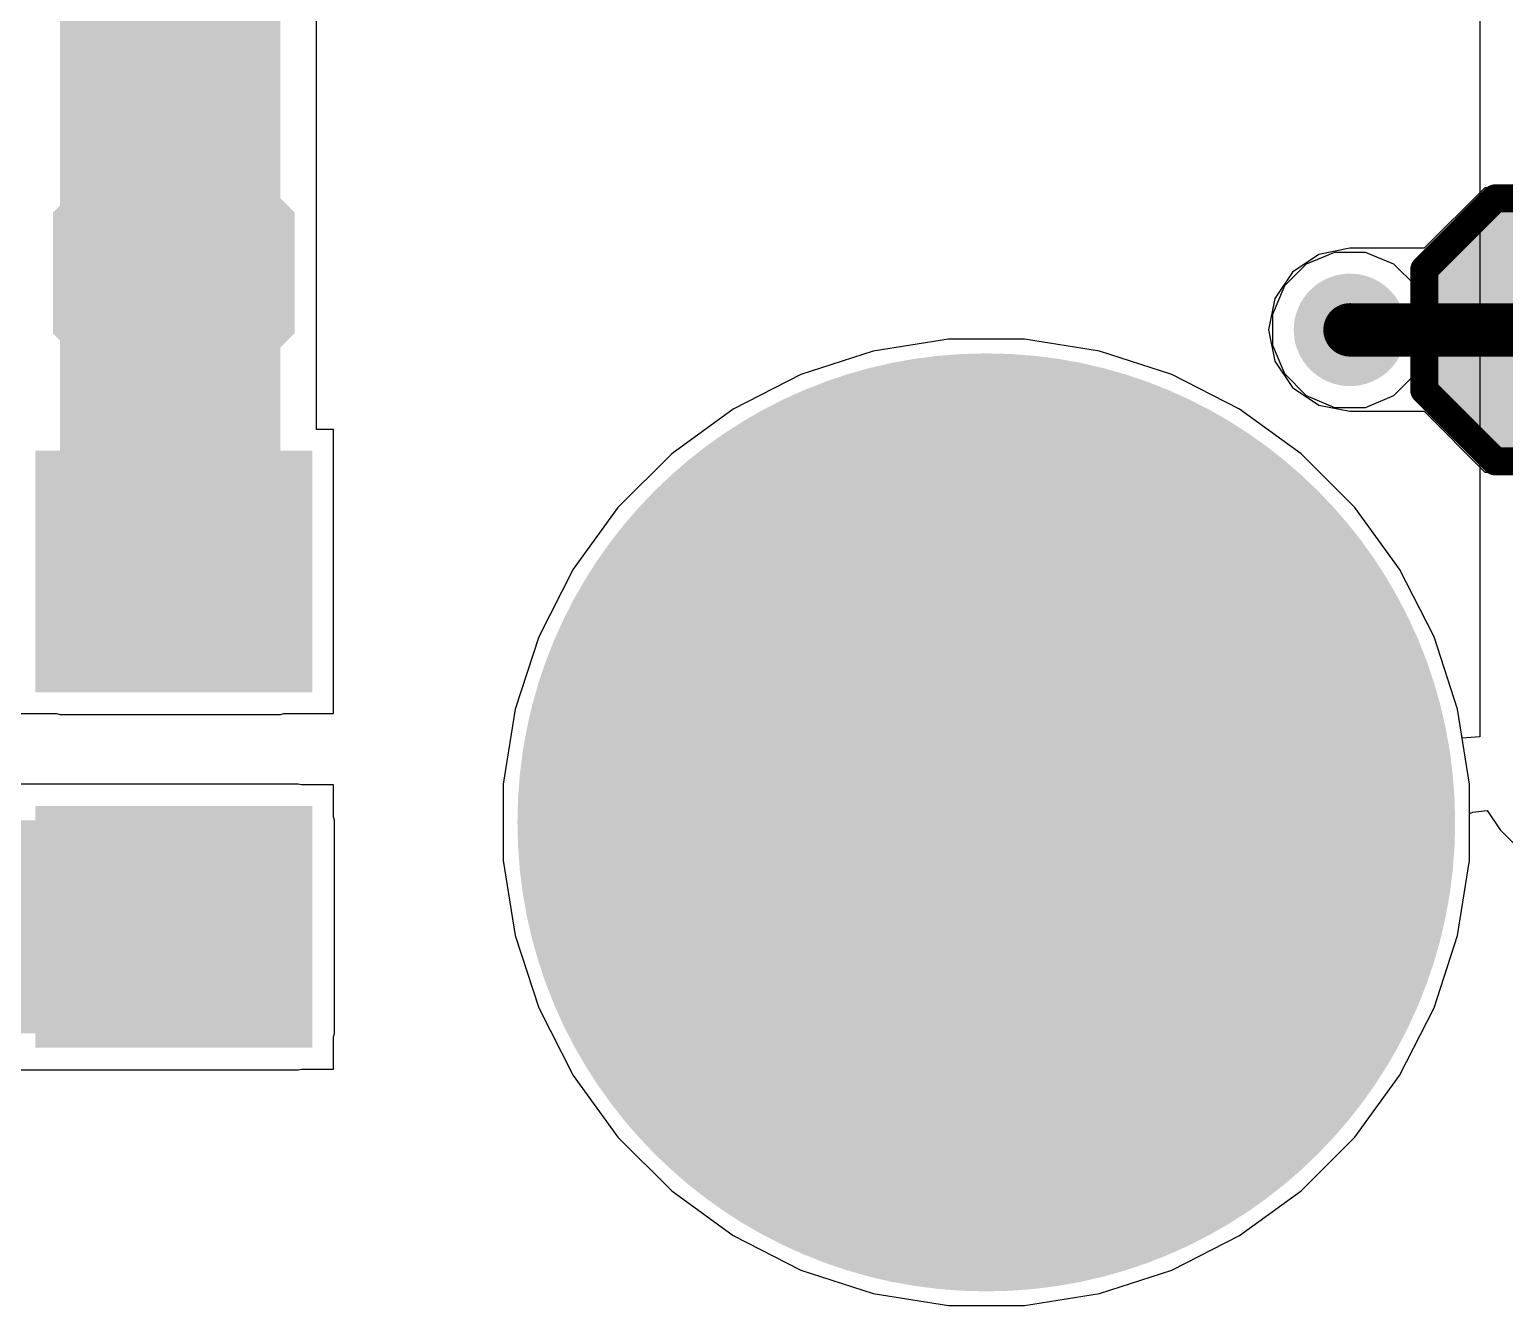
# Model space of a CAD drawing. Header units: millimetres. Extents: x 0 to 172, y 0 to 138.
# Drawn here: x 17.31 to 27.85, y 35.47 to 44.59 of the extents above; entities that cross this region are included whole.
import ezdxf

# ---------------------------------------------------------------- set-up
doc = ezdxf.new("R2010")
doc.units = ezdxf.units.MM
for name, color, linetype in [('BottomLayer', 5, 'Continuous'), ('BottomPaste', 16, 'Continuous'), ('BottomSolder', 6, 'Continuous'), ('MultiLayer', 9, 'Continuous'), ('PadHoleLayer', 156, 'Continuous'), ('TopLayer', 1, 'Continuous'), ('TopOverlay', 2, 'Continuous'), ('TopPaste', 8, 'Continuous'), ('TopSolder', 216, 'Continuous'), ('ViaHoleLayer', 16, 'Continuous')]:
    doc.layers.add(name, color=color, linetype=linetype)

# ---------------------------------------------------------------- blocks, each defined once
blk = doc.blocks.new('MM70_314B1_2_R300_33')
at = {"layer": 'BottomLayer'}
h = blk.add_hatch(color=5, dxfattribs=at)
edge = h.paths.add_edge_path()
edge.add_arc((81.45, 11.1), 3.25, 0, 360)
at = {"layer": 'BottomSolder'}
h = blk.add_hatch(color=6, dxfattribs=at)
edge = h.paths.add_edge_path()
edge.add_arc((81.45, 11.1), 3.352, 0, 360)
at = {"layer": 'MultiLayer'}
h = blk.add_hatch(color=9, dxfattribs=at)
edge = h.paths.add_edge_path()
edge.add_arc((81.45, 11.1), 3.25, 0, 360)
at = {"layer": 'PadHoleLayer'}
h = blk.add_hatch(color=156, dxfattribs=at)
edge = h.paths.add_edge_path()
edge.add_arc((81.45, 11.1), 2.165, 0, 360)
at = {"layer": 'TopLayer'}
h = blk.add_hatch(color=1, dxfattribs=at)
edge = h.paths.add_edge_path()
edge.add_arc((81.45, 11.1), 3.25, 0, 360)
at = {"layer": 'TopSolder'}
h = blk.add_hatch(color=216, dxfattribs=at)
edge = h.paths.add_edge_path()
edge.add_arc((81.45, 11.1), 3.352, 0, 360)
blk = doc.blocks.new('T__________53')
at = {"layer": 'TopLayer'}
blk.add_hatch(color=1, dxfattribs=at).paths.add_polyline_path([(0.381, 0.762), (-0.381, 0.762), (-0.762, 0.381), (-0.762, -0.381), (-0.381, -0.762), (0.381, -0.762), (0.762, -0.381), (0.762, 0.381)])
at = {"layer": 'TopPaste'}
blk.add_hatch(color=8, dxfattribs=at).paths.add_polyline_path([(0.381, 0.762), (-0.381, 0.762), (-0.762, 0.381), (-0.762, -0.381), (-0.381, -0.762), (0.381, -0.762), (0.762, -0.381), (0.762, 0.381)])
at = {"layer": 'TopSolder'}
blk.add_hatch(color=216, dxfattribs=at).paths.add_polyline_path([(0.432, 0.864), (-0.432, 0.864), (-0.864, 0.432), (-0.864, -0.432), (-0.432, -0.864), (0.432, -0.864), (0.864, -0.432), (0.864, 0.432)])
at = {"layer": 'TopOverlay', "const_width": 0.2}
for points in [[(-0.432, 0.94), (-0.94, 0.432)], [(-0.432, 0.94), (0.432, 0.94)], [(0.432, 0.94), (0.94, 0.432)], [(-0.94, 0.432), (-0.94, -0.432)], [(0.94, 0.432), (0.94, -0.432)], [(-0.94, -0.432), (-0.432, -0.94)], [(0.94, -0.432), (0.432, -0.94)], [(-0.432, -0.94), (0.432, -0.94)]]:
    blk.add_lwpolyline(points, dxfattribs=at)
at = {"layer": 'TopOverlay', "const_width": 0.1}
for points in [[(-0.482, 0.94, 1), (-0.382, 0.94, 1)], [(-0.482, 0.94, 1), (-0.382, 0.94, 1)], [(0.382, 0.94, 1), (0.482, 0.94, 1)], [(0.382, 0.94, 1), (0.482, 0.94, 1)], [(-0.99, 0.432, 1), (-0.89, 0.432, 1)], [(-0.99, 0.432, 1), (-0.89, 0.432, 1)], [(0.89, 0.432, 1), (0.99, 0.432, 1)], [(0.89, 0.432, 1), (0.99, 0.432, 1)], [(-0.99, -0.432, 1), (-0.89, -0.432, 1)], [(-0.99, -0.432, 1), (-0.89, -0.432, 1)], [(0.89, -0.432, 1), (0.99, -0.432, 1)], [(0.89, -0.432, 1), (0.99, -0.432, 1)], [(-0.482, -0.94, 1), (-0.382, -0.94, 1)], [(-0.482, -0.94, 1), (-0.382, -0.94, 1)], [(0.382, -0.94, 1), (0.482, -0.94, 1)], [(0.382, -0.94, 1), (0.482, -0.94, 1)]]:
    blk.add_lwpolyline(points, format="xyb", close=True, dxfattribs=at)
blk = doc.blocks.new('T__________B_68')
at = {"layer": 'BottomLayer'}
blk.add_hatch(color=5, dxfattribs=at).paths.add_polyline_path([(0.381, 0.762), (-0.381, 0.762), (-0.762, 0.381), (-0.762, -0.381), (-0.381, -0.762), (0.381, -0.762), (0.762, -0.381), (0.762, 0.381)])
at = {"layer": 'BottomPaste'}
blk.add_hatch(color=16, dxfattribs=at).paths.add_polyline_path([(0.381, 0.762), (-0.381, 0.762), (-0.762, 0.381), (-0.762, -0.381), (-0.381, -0.762), (0.381, -0.762), (0.762, -0.381), (0.762, 0.381)])
at = {"layer": 'BottomSolder'}
blk.add_hatch(color=6, dxfattribs=at).paths.add_polyline_path([(0.4318, 0.8636), (-0.4318, 0.8636), (-0.8636, 0.4318), (-0.8636, -0.4318), (-0.4318, -0.8636), (0.4318, -0.8636), (0.8636, -0.4318), (0.8636, 0.4318)])
blk = doc.blocks.new('R___1206_B_88')
at = {"layer": 'BottomLayer'}
for points in [[(-2.032, 0.889), (-0.508, 0.889), (-0.508, -0.889), (-2.032, -0.889)], [(0.508, 0.889), (2.032, 0.889), (2.032, -0.889), (0.508, -0.889)]]:
    blk.add_hatch(color=5, dxfattribs=at).paths.add_polyline_path(points)
at = {"layer": 'BottomPaste'}
for points in [[(-2.032, 0.889), (-0.508, 0.889), (-0.508, -0.889), (-2.032, -0.889)], [(0.508, 0.889), (2.032, 0.889), (2.032, -0.889), (0.508, -0.889)]]:
    blk.add_hatch(color=16, dxfattribs=at).paths.add_polyline_path(points)
at = {"layer": 'BottomSolder'}
for points in [[(-2.1336, 0.9906), (-0.4064, 0.9906), (-0.4064, -0.9906), (-2.1336, -0.9906)], [(0.4064, 0.9906), (2.1336, 0.9906), (2.1336, -0.9906), (0.4064, -0.9906)]]:
    blk.add_hatch(color=6, dxfattribs=at).paths.add_polyline_path(points)

msp = doc.modelspace()

# ---------------------------------------------------------------- hatches: boundary and pattern name
at = {"layer": 'BottomLayer'}
for points in [[(17.526, 39.954), (19.101, 39.954), (19.101, 47.65), (17.526, 47.65)], [(14.021, 37.414), (19.228, 37.414), (19.228, 38.938), (14.021, 38.938)]]:
    msp.add_hatch(color=5, dxfattribs=at).paths.add_polyline_path(points)
h = msp.add_hatch(color=5, dxfattribs=at)
edge = h.paths.add_edge_path()
edge.add_arc((26.748, 42.443), 0.3, 0, 360)
at = {"layer": 'BottomSolder'}
h = msp.add_hatch(color=6, dxfattribs=at)
edge = h.paths.add_edge_path()
edge.add_arc((26.748, 42.443), 0.402, 0, 360)
at = {"layer": 'TopLayer'}
h = msp.add_hatch(color=1, dxfattribs=at)
edge = h.paths.add_edge_path()
edge.add_arc((26.748, 42.443), 0.3, 0, 360)
at = {"layer": 'TopSolder'}
h = msp.add_hatch(color=216, dxfattribs=at)
edge = h.paths.add_edge_path()
edge.add_arc((26.748, 42.443), 0.402, 0, 360)
at = {"layer": 'ViaHoleLayer'}
h = msp.add_hatch(color=16, dxfattribs=at)
edge = h.paths.add_edge_path()
edge.add_arc((26.748, 42.443), 0.15, 0, 360)

# ---------------------------------------------------------------- linework, layer by layer
at = {"layer": 'BottomLayer'}
for p, q in [((27.677, 48.749), (27.677, 39.534)), ((19.36, 41.732), (19.36, 46.223)), ((26.638, 42.997), (26.435, 42.913)), ((26.859, 42.997), (26.638, 42.997)), ((27.062, 42.913), (26.859, 42.997)), ((26.435, 42.913), (26.279, 42.757)), ((27.218, 42.757), (27.062, 42.913)), ((26.279, 42.757), (26.194, 42.554)), ((27.302, 42.554), (27.218, 42.757)), ((26.194, 42.554), (26.194, 42.333)), ((27.302, 42.333), (27.302, 42.554)), ((23.34, 42.291), (22.823, 42.123)), ((23.877, 42.376), (23.34, 42.291)), ((24.42, 42.376), (23.877, 42.376)), ((24.957, 42.291), (24.42, 42.376)), ((25.474, 42.123), (24.957, 42.291)), ((26.194, 42.333), (26.279, 42.13)), ((27.218, 42.13), (27.302, 42.333)), ((22.823, 42.123), (22.339, 41.877)), ((25.958, 41.877), (25.474, 42.123)), ((26.279, 42.13), (26.435, 41.974)), ((27.062, 41.974), (27.218, 42.13)), ((26.435, 41.974), (26.638, 41.889)), ((26.859, 41.889), (27.062, 41.974)), ((22.339, 41.877), (21.899, 41.557)), ((26.398, 41.557), (25.958, 41.877)), ((26.638, 41.889), (26.859, 41.889)), ((19.482, 41.732), (19.36, 41.732)), ((19.482, 39.7), (19.482, 41.732)), ((21.899, 41.557), (21.514, 41.173)), ((26.782, 41.173), (26.398, 41.557)), ((21.514, 41.173), (21.195, 40.733)), ((27.102, 40.733), (26.782, 41.173)), ((21.195, 40.733), (20.948, 40.249)), ((27.349, 40.249), (27.102, 40.733)), ((20.948, 40.249), (20.78, 39.732)), ((27.517, 39.732), (27.349, 40.249)), ((17.196, 39.7), (17.501, 39.7)), ((17.501, 39.7), (17.526, 39.695)), ((17.526, 39.695), (19.101, 39.695)), ((19.101, 39.695), (19.126, 39.7)), ((19.126, 39.7), (19.482, 39.7)), ((20.78, 39.732), (20.695, 39.195)), ((27.55, 39.524), (27.517, 39.732)), ((27.677, 39.534), (27.55, 39.524)), ((19.228, 39.197), (15.575, 39.197)), ((19.253, 39.192), (19.228, 39.197)), ((19.482, 39.192), (19.253, 39.192)), ((19.482, 38.963), (19.482, 39.192)), ((20.695, 39.195), (20.695, 38.651)), ((19.487, 38.938), (19.482, 38.963)), ((19.487, 37.414), (19.487, 38.938)), ((27.602, 38.986), (27.626, 38.996)), ((27.602, 38.651), (27.602, 38.986)), ((27.626, 38.996), (27.729, 39.007)), ((27.729, 39.007), (27.821, 38.87)), ((27.821, 38.87), (30.304, 36.386)), ((20.695, 38.651), (20.78, 38.115)), ((27.517, 38.115), (27.602, 38.651)), ((20.78, 38.115), (20.948, 37.598)), ((27.349, 37.598), (27.517, 38.115)), ((20.948, 37.598), (21.195, 37.113)), ((27.102, 37.113), (27.349, 37.598)), ((19.482, 37.389), (19.487, 37.414)), ((19.482, 37.16), (19.482, 37.389)), ((14.021, 37.155), (19.228, 37.155)), ((19.228, 37.155), (19.253, 37.16)), ((19.253, 37.16), (19.482, 37.16)), ((21.195, 37.113), (21.514, 36.674)), ((26.782, 36.674), (27.102, 37.113)), ((21.514, 36.674), (21.899, 36.289)), ((26.398, 36.289), (26.782, 36.674)), ((21.899, 36.289), (22.339, 35.97)), ((25.958, 35.97), (26.398, 36.289)), ((22.339, 35.97), (22.823, 35.723)), ((25.474, 35.723), (25.958, 35.97)), ((22.823, 35.723), (23.34, 35.555)), ((24.957, 35.555), (25.474, 35.723)), ((23.34, 35.555), (23.877, 35.47)), ((24.42, 35.47), (24.957, 35.555)), ((23.877, 35.47), (24.42, 35.47))]:
    msp.add_line(p, q, dxfattribs=at)
at = {"layer": 'TopLayer'}
for p, q in [((27.711, 43.459), (27.278, 43.026)), ((28.727, 43.459), (27.711, 43.459)), ((26.748, 43.026), (26.525, 42.982)), ((27.278, 43.026), (26.748, 43.026)), ((26.525, 42.982), (26.336, 42.855)), ((26.336, 42.855), (26.21, 42.666)), ((26.21, 42.666), (26.166, 42.443)), ((26.166, 42.443), (26.21, 42.22)), ((23.34, 42.291), (22.823, 42.123)), ((23.877, 42.376), (23.34, 42.291)), ((24.42, 42.376), (23.877, 42.376)), ((24.957, 42.291), (24.42, 42.376)), ((25.474, 42.123), (24.957, 42.291)), ((26.21, 42.22), (26.336, 42.031)), ((22.823, 42.123), (22.339, 41.877)), ((25.958, 41.877), (25.474, 42.123)), ((26.336, 42.031), (26.525, 41.905)), ((22.339, 41.877), (21.899, 41.557)), ((26.398, 41.557), (25.958, 41.877)), ((26.525, 41.905), (26.748, 41.861)), ((26.748, 41.861), (27.278, 41.861)), ((27.278, 41.861), (27.711, 41.427)), ((21.899, 41.557), (21.514, 41.173)), ((26.782, 41.173), (26.398, 41.557)), ((27.711, 41.427), (28.727, 41.427)), ((21.514, 41.173), (21.195, 40.733)), ((27.102, 40.733), (26.782, 41.173)), ((21.195, 40.733), (20.948, 40.249)), ((27.349, 40.249), (27.102, 40.733)), ((20.948, 40.249), (20.78, 39.732)), ((27.517, 39.732), (27.349, 40.249)), ((20.78, 39.732), (20.695, 39.195)), ((27.602, 39.195), (27.517, 39.732)), ((20.695, 39.195), (20.695, 38.651)), ((27.602, 38.651), (27.602, 39.195)), ((20.695, 38.651), (20.78, 38.115)), ((27.517, 38.115), (27.602, 38.651)), ((20.78, 38.115), (20.948, 37.598)), ((27.349, 37.598), (27.517, 38.115)), ((20.948, 37.598), (21.195, 37.113)), ((27.102, 37.113), (27.349, 37.598)), ((21.195, 37.113), (21.514, 36.674)), ((26.782, 36.674), (27.102, 37.113)), ((21.514, 36.674), (21.899, 36.289)), ((26.398, 36.289), (26.782, 36.674)), ((21.899, 36.289), (22.339, 35.97)), ((25.958, 35.97), (26.398, 36.289)), ((22.339, 35.97), (22.823, 35.723)), ((25.474, 35.723), (25.958, 35.97)), ((22.823, 35.723), (23.34, 35.555)), ((24.957, 35.555), (25.474, 35.723)), ((23.34, 35.555), (23.877, 35.47)), ((24.42, 35.47), (24.957, 35.555)), ((23.877, 35.47), (24.42, 35.47))]:
    msp.add_line(p, q, dxfattribs=at)
at = {"layer": 'TopLayer', "const_width": 0.381}
msp.add_lwpolyline([(26.748, 42.443), (28.219, 42.443)], dxfattribs=at)
at = {"layer": 'TopLayer', "const_width": 0.191}
msp.add_lwpolyline([(26.653, 42.443, 1), (26.844, 42.443, 1)], format="xyb", close=True, dxfattribs=at)

# ---------------------------------------------------------------- block references
for name, p, rotation in [('MM70_314B1_2_R300_33', (105.598, 50.023), 180), ('T__________B_68', (18.339, 42.85), 180), ('T__________53', (28.219, 42.443), 90), ('R___1206_B_88', (18.339, 39.446), 90)]:
    msp.add_blockref(name, p, dxfattribs=dict(rotation=rotation))

doc.saveas('drawing.dxf')
